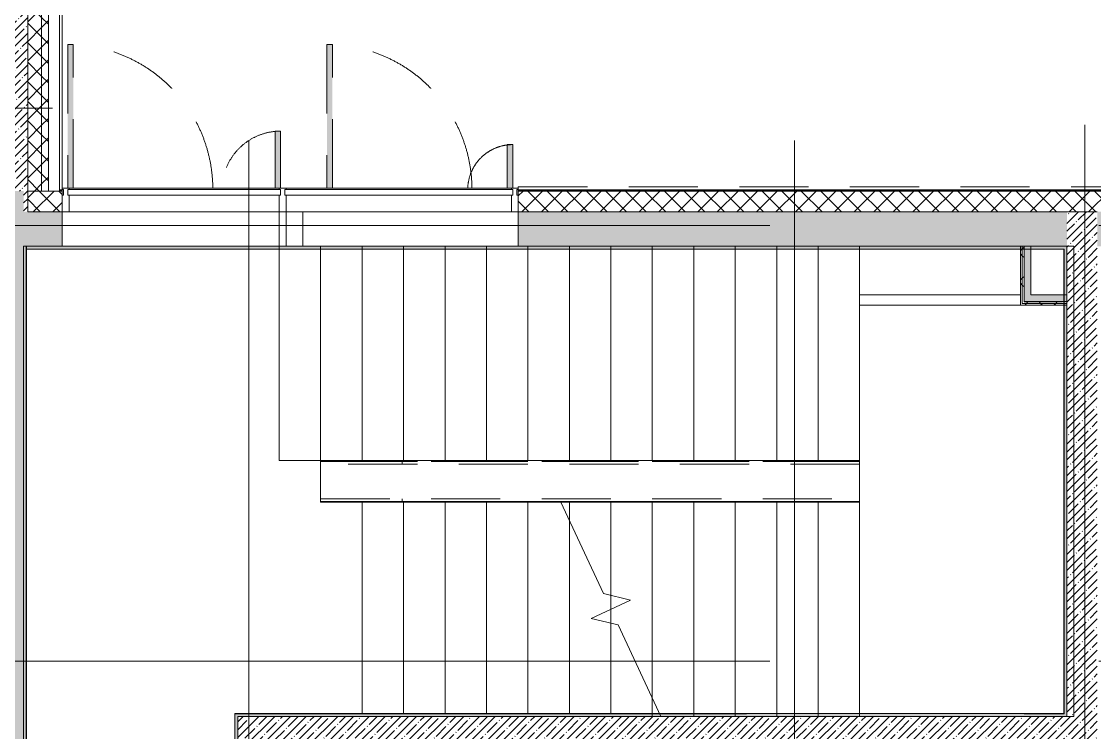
# Model space of a CAD drawing. Header units: millimetres. Extents: x -6228 to 200708, y -8553 to 29014.
# Drawn here: x 143959 to 151724, y 17634 to 22776 of the extents above; entities that cross this region are included whole.
import ezdxf

# ---------------------------------------------------------------- set-up
doc = ezdxf.new("R2010")
doc.units = ezdxf.units.MM
doc.linetypes.add('200_ШТРИХ__ш1_п0_6_', pattern=[800, 500, -300])
doc.linetypes.add('Осевая', pattern=[15875, 3175, -2381.25, 7937.5, -2381.25])
for name, color, linetype, lineweight in [('A-DETL-MBND-1', 7, '200_ШТРИХ__ш1_п0_6_', 9), ('A-GLAZ-2', 7, 'Continuous', 9), ('A-GLAZ-CWMG-3', 7, 'Continuous', 9), ('A-WALL-3', 7, 'Continuous', 9), ('A-WALL-4', 7, 'Continuous', 13), ('I-WALL-6', 7, 'Continuous', 9), ('S-STRS-2', 7, 'Continuous', 9), ('S-STRS-MBND-2', 7, 'Continuous', 9), ('Оси', 7, 'Continuous', 9), ('Оси-2', 7, 'Осевая', 9)]:
    doc.layers.add(name, color=color, linetype=linetype, lineweight=lineweight)
for name, color, linetype, lineweight, true_color in [('A-FLOR-3', 7, 'Continuous', 9, 0xaaaaaa), ('I-WALL-1', 7, 'Continuous', 5, 0xe7e7e7), ('I-WALL-8', 9, 'Continuous', 9, 0x808080)]:
    doc.layers.add(name, color=color, linetype=linetype, lineweight=lineweight, true_color=true_color)
pattern_1 = [(45, (50944.32, 0), (-57.024626, 57.024626), []), (45, (51001.345, 0), (-57.024626, 57.024626), [100.806, -20.161, 3.353, -16.808])]
pattern_2 = [(45, (50944.32, 0), (-70.71068, 70.71068), []), (135, (50944.32, 0), (-70.71068, -70.71068), [])]
pattern_3 = [(0, (50944.32, 0), (121.92, 30.48), [10.058, -81.382, 10.058, -81.382, -487.68]), (0, (50944.32, 0), (121.92, 30.48), [-182.88, 10.058, -172.822, 10.058, -81.382, -213.36]), (0, (50944.32, 0), (121.92, 30.48), [-457.2, 10.058, -50.902, 10.058, -142.342]), (120, (50990.04, 15.24), (-87.356454, 90.345817), [10.058, -81.382, 10.058, -81.382, -487.68]), (120, (50990.04, 15.24), (-87.356454, 90.345817), [-182.88, 10.058, -172.822, 10.058, -81.382, -213.36]), (120, (50990.04, 15.24), (-87.356454, 90.345817), [-457.2, 10.058, -50.902, 10.058, -142.342]), (240, (51005.28, 76.2), (-34.563546, -120.825817), [10.058, -81.382, 10.058, -81.382, -487.68]), (240, (51005.28, 76.2), (-34.563546, -120.825817), [-182.88, 10.058, -172.822, 10.058, -81.382, -213.36]), (240, (51005.28, 76.2), (-34.563546, -120.825817), [-457.2, 10.058, -50.902, 10.058, -142.342])]
pattern_4 = [(45, (50944.32, 0), (-106.06602, 106.06602), []), (135, (50944.32, 0), (-106.06602, -106.06602), [])]

# ---------------------------------------------------------------- blocks, each defined once
blk = doc.blocks.new('DRS_ДПУ_распашная__2Ст_Прямоугольная1 - ВН-4_ Нр_ДО_1500х2200 глухая-26741401-План зашивки приборов отопления в осях 2 этажа 23-33')
at = {"layer": 'A-DETL-MBND-1'}
for points in [[(-730, 10), (-730, 1050), (-770, 1050), (-770, 10), (-760, 10)], [(770, 10), (770, 423.1), (730, 423.1), (730, 10), (760, 10)]]:
    blk.add_hatch(color=256, dxfattribs=at).paths.add_polyline_path(points)
for p, q in [((-770, 1050), (-770, 10)), ((-730, 1050), (-770, 1050)), ((-730, 10), (-730, 1050)), ((770, 423.1), (730, 423.1)), ((730, 423.1), (730, 10)), ((770, 10), (770, 423.1))]:
    blk.add_line(p, q, dxfattribs=at)
for centre, radius, start, end in [((-770, 0), 1050, 0.54724, 90), ((770, 0), 423.1, 90, 178.63699)]:
    blk.add_arc(centre, radius, start, end, dxfattribs=at)
blk = doc.blocks.new('DRS_ДПУ_распашная__2Ст_Прямоугольная1 - ВН-4_ Нр_ДО_1500х2200 глухая-26857260-План зашивки приборов отопления в осях 2 этажа 23-33')
at = {"layer": 'A-DETL-MBND-1'}
for points in [[(-672.5, 10), (-632.5, 10), (-632.5, 1050), (-672.5, 1050)], [(662.5, 10), (672.5, 10), (672.5, 325.6), (632.5, 325.6), (632.5, 10)]]:
    blk.add_hatch(color=256, dxfattribs=at).paths.add_polyline_path(points)
for p, q in [((-672.5, 1050), (-672.5, 10)), ((-632.5, 1050), (-672.5, 1050)), ((-632.5, 10), (-632.5, 1050)), ((672.5, 325.6), (632.5, 325.6)), ((632.5, 325.6), (632.5, 10)), ((672.5, 10), (672.5, 325.6))]:
    blk.add_line(p, q, dxfattribs=at)
for centre, radius, start, end in [((-672.5, 0), 1050, 0.54724, 90), ((672.5, 0), 325.6, 90, 178.22532)]:
    blk.add_arc(centre, radius, start, end, dxfattribs=at)
blk = doc.blocks.new('Прямоугольный импост - Импост структурный с накладкой - 170мм-22874499-План зашивки приборов отопления в осях 2 этажа 23-33')
at = {"layer": 'A-GLAZ-CWMG-3'}
for p, q in [((0, 160), (-50, 160)), ((-50, 160), (-50, 40)), ((0, 40), (0, 160)), ((-50, 40), (-40, 40)), ((-40, 0), (-50, 0)), ((-50, 0), (-50, -10)), ((-40, 40), (-40, 0)), ((-10, 0), (-10, 40)), ((-10, 40), (0, 40)), ((0, 0), (-10, 0)), ((0, -10), (0, 0)), ((-50, -10), (0, -10))]:
    blk.add_line(p, q, dxfattribs=at)
blk = doc.blocks.new('PNS_Панель прямоугольная1 - Нр_Стекло - 40мм-22959730-План зашивки приборов отопления в осях 2 этажа 23-33')
at = {"layer": 'A-GLAZ-2'}
for p, q in [((-770, 0), (770, 0)), ((760, 0), (-760, 0)), ((-760, -40), (760, -40))]:
    blk.add_line(p, q, dxfattribs=at)
blk = doc.blocks.new('PNS_Панель прямоугольная1 - Нр_Стекло - 40мм-23689183-План зашивки приборов отопления в осях 2 этажа 23-33')
at = {"layer": 'A-GLAZ-2'}
for p, q in [((-825, 0), (825, 0)), ((815, 0), (-815, 0)), ((-815, -40), (815, -40))]:
    blk.add_line(p, q, dxfattribs=at)
blk = doc.blocks.new('Прямоугольный импост - Импост структурный с накладкой - 170мм-22874516-План зашивки приборов отопления в осях 2 этажа 23-33')
at = {"layer": 'A-GLAZ-CWMG-3'}
for p, q in [((-50, 40), (-50, 160)), ((-50, 160), (0, 160)), ((0, 160), (0, 40)), ((-40, 40), (-50, 40)), ((-50, -10), (-50, 0)), ((-50, 0), (-40, 0)), ((-40, 0), (-40, 40)), ((-10, 40), (-10, 0)), ((0, 40), (-10, 40)), ((-10, 0), (0, 0)), ((0, 0), (0, -10)), ((0, -10), (-50, -10))]:
    blk.add_line(p, q, dxfattribs=at)
blk = doc.blocks.new('Прямоугольный импост - Импост структурный с накладкой - 170мм-22855553-План зашивки приборов отопления в осях 2 этажа 23-33')
at = {"layer": 'A-GLAZ-CWMG-3'}
for p, q in [((93360, 21570), (94880, 21570)), ((93360, 21400), (94880, 21400))]:
    blk.add_line(p, q, dxfattribs=at)
blk = doc.blocks.new('Прямоугольный импост - Импост структурный с накладкой - 170мм-23689142-План зашивки приборов отопления в осях 2 этажа 23-33')
at = {"layer": 'A-GLAZ-CWMG-3'}
for p, q in [((94930, 21570), (96560, 21570)), ((94930, 21400), (96560, 21400))]:
    blk.add_line(p, q, dxfattribs=at)
blk = doc.blocks.new('Прямоугольный импост - Импост структурный с накладкой - 170мм-22874498-План зашивки приборов отопления в осях 2 этажа 23-33')
at = {"layer": 'A-GLAZ-CWMG-3'}
for p, q in [((-25, 40), (-25, 160)), ((-25, 160), (25, 160)), ((25, 160), (25, 40)), ((-15, 40), (-25, 40)), ((-25, -10), (-25, 0)), ((-25, 0), (-15, 0)), ((-15, 0), (-15, 40)), ((15, 40), (15, 0)), ((25, 40), (15, 40)), ((15, 0), (25, 0)), ((25, 0), (25, -10)), ((25, -10), (-25, -10))]:
    blk.add_line(p, q, dxfattribs=at)
blk = doc.blocks.new('Зашивка приборов отопления31 - Зашивка приборов отопления-33324104-План зашивки приборов отопления в осях 2 этажа 23-33')
at = {"layer": 'A-WALL-3'}
for p, q in [((126595, 120), (125430, 120)), ((126595, 45), (126595, 120)), ((126595, 45), (125430, 45)), ((125430, 45), (126595, 45)), ((126595, -285), (126595, 45))]:
    blk.add_line(p, q, dxfattribs=at)

msp = doc.modelspace()

# ---------------------------------------------------------------- hatches: boundary and pattern name
at = {"layer": 'A-WALL-3'}
h = msp.add_hatch(dxfattribs=at)
h.set_pattern_fill('FP_141', color=256, style=0, pattern_type=2)
h.set_pattern_definition(pattern_2)
h.paths.add_polyline_path([(144004.3, 21550), (144104.3, 21550), (144104.3, 27200), (144004.3, 27200), (144004.3, 21558)])
h = msp.add_hatch(dxfattribs=at)
h.set_pattern_fill('FP_141', color=256, style=0, pattern_type=2)
h.set_pattern_definition(pattern_2)
h.paths.add_polyline_path([(144104.3, 21550), (144154.3, 21550), (144154.3, 27250), (144104.3, 27250), (144104.3, 21558)])
h = msp.add_hatch(dxfattribs=at)
h.set_pattern_fill('FP_141', color=256, style=0, pattern_type=2)
h.set_pattern_definition(pattern_2)
h.paths.add_polyline_path([(176024.3, 21400), (176174.3, 21400), (176174.3, 21550), (171094.5, 21550), (171094.5, 21400), (175874.6, 21400)])
h.paths.add_polyline_path([(170013.1, 21400), (170194.5, 21400), (170194.5, 21550), (168844.8, 21550), (168844.8, 21400), (169361.8, 21400)])
h.paths.add_polyline_path([(167944.8, 21400), (167944.8, 21550), (166544.8, 21550), (166544.8, 21400), (167407.9, 21400)])
h.paths.add_polyline_path([(164151.5, 21400), (164244.8, 21400), (164244.8, 21550), (163094.3, 21550), (163094.3, 21400), (163500.2, 21400)])
h.paths.add_polyline_path([(161994.3, 21400), (162194.3, 21400), (162194.3, 21550), (160894.8, 21550), (160895.1, 21400), (161546.4, 21400)])
h.paths.add_polyline_path([(159994.8, 21400), (159994.8, 21550), (158694.8, 21550), (158694.8, 21400), (159592.5, 21400)])
h.paths.add_polyline_path([(157794.8, 21400), (157794.8, 21550), (156494.5, 21550), (156494.5, 21400), (157638.7, 21400)])
h.paths.add_polyline_path([(154194.5, 21400), (154194.5, 21550), (152994.3, 21550), (152994.3, 21400), (153731, 21400)])
h.paths.add_polyline_path([(152094.3, 21400), (152094.3, 21550), (147554.3, 21550), (147554.3, 21400), (151777.1, 21400)])
h.paths.add_polyline_path([(144254.3, 21400), (144254.3, 21550), (144004.3, 21550), (144004.3, 21400)])
at = {"layer": 'I-WALL-1'}
for points in [[(151264.3, 20750), (151264.3, 21150), (151214.3, 21150), (151214.3, 20750)], [(151524.3, 20750), (151524.3, 20800), (151264.3, 20800), (151264.3, 20750), (151451.5, 20750)]]:
    msp.add_hatch(color=256, dxfattribs=at).paths.add_polyline_path(points)
at = {"layer": 'I-WALL-6'}
h = msp.add_hatch(dxfattribs=at)
h.set_pattern_fill('FP_142', color=256, style=0, pattern_type=2)
h.set_pattern_definition(pattern_1)
h.paths.add_polyline_path([(144004.3, 21400), (144004.3, 27100), (143754.3, 27100), (143754.3, 21550), (143974.3, 21550), (143974.3, 21400)])
h = msp.add_hatch(dxfattribs=at)
h.set_pattern_fill('FP_142', color=256, style=0, pattern_type=2)
h.set_pattern_definition(pattern_1)
h.paths.add_polyline_path([(143944.3, 13620), (143944.3, 13628), (143974.3, 13628), (143974.3, 21550), (143754.3, 21550), (143754.3, 13620)])
h = msp.add_hatch(dxfattribs=at)
h.set_pattern_fill('FP_142', color=256, style=0, pattern_type=2)
h.set_pattern_definition(pattern_1)
h.paths.add_polyline_path([(151201.8, 21150), (151504.3, 21150), (151504.3, 21400), (147554.3, 21400), (147554.3, 21150), (151189.3, 21150)])
h.paths.add_polyline_path([(143974.3, 21150), (144254.3, 21150), (144254.3, 21400), (143974.3, 21400), (143974.3, 21263.4)])
h = msp.add_hatch(dxfattribs=at)
h.set_pattern_fill('FP_142', color=256, style=0, pattern_type=2)
h.set_pattern_definition(pattern_1)
h.paths.add_polyline_path([(171966.9, 21150), (172154.3, 21150), (172154.3, 21400), (171794.3, 21400), (171794.3, 21150)])
h.paths.add_polyline_path([(170194.5, 21150), (170194.5, 21400), (168844.8, 21400), (168844.8, 21150), (170013.1, 21150)])
h.paths.add_polyline_path([(167944.8, 21150), (167944.8, 21400), (167044.8, 21400), (167044.8, 21150), (167407.9, 21150)])
h.paths.add_polyline_path([(164244.8, 21150), (164244.8, 21400), (163094.3, 21400), (163094.3, 21150), (164151.5, 21150)])
h.paths.add_polyline_path([(161994.3, 21150), (162194.3, 21150), (162194.3, 21400), (161994.3, 21400), (161994.3, 21263.4)])
h.paths.add_polyline_path([(160895.1, 21150), (161294.3, 21150), (161294.3, 21400), (160894.8, 21400), (160894.8, 21150)])
h.paths.add_polyline_path([(159994.8, 21150), (159994.8, 21400), (158694.8, 21400), (158694.8, 21150), (159918.2, 21150)])
h.paths.add_polyline_path([(151504.3, 21150), (151524.3, 21150), (151524.3, 21400), (151504.3, 21400), (151504.3, 21263.4)])
h.paths.add_polyline_path([(157794.8, 21150), (157794.8, 21400), (156994.3, 21400), (156994.3, 21150), (157638.7, 21150)])
h.paths.add_polyline_path([(154056.6, 21150), (154194.5, 21150), (154194.5, 21400), (152994.3, 21400), (152994.3, 21150), (153731, 21150)])
h.paths.add_polyline_path([(151777.1, 21150), (152094.3, 21150), (152094.3, 21400), (151744.3, 21400), (151744.3, 21150)])
h = msp.add_hatch(dxfattribs=at)
h.set_pattern_fill('FP_142', color=256, style=0, pattern_type=2)
h.set_pattern_definition(pattern_1)
h.paths.add_polyline_path([(151524.3, 17750), (151744.3, 17750), (151744.3, 21400), (151524.3, 21400), (151524.3, 17770)])
h = msp.add_hatch(dxfattribs=at)
h.set_pattern_fill('FP_161', color=256, style=0, pattern_type=2)
h.set_pattern_definition(pattern_4)
h.paths.add_polyline_path([(151201.8, 20725), (151201.8, 21150), (151189.3, 21150), (151189.3, 20725)])
h = msp.add_hatch(dxfattribs=at)
h.set_pattern_fill('FP_161', color=256, style=0, pattern_type=2)
h.set_pattern_definition(pattern_4)
h.paths.add_polyline_path([(151201.8, 20737.5), (151214.3, 20737.5), (151214.3, 21150), (151201.8, 21150), (151201.8, 20741.7)])
h = msp.add_hatch(dxfattribs=at)
h.set_pattern_fill('FP_161', color=256, style=0, pattern_type=2)
h.set_pattern_definition(pattern_4)
h.paths.add_polyline_path([(151524.3, 20725), (151524.3, 20737.5), (151201.8, 20737.5), (151201.8, 20725), (151264.3, 20725)])
h = msp.add_hatch(dxfattribs=at)
h.set_pattern_fill('FP_161', color=256, style=0, pattern_type=2)
h.set_pattern_definition(pattern_4)
h.paths.add_polyline_path([(151214.3, 20737.5), (151524.3, 20737.5), (151524.3, 20750), (151214.3, 20750), (151214.3, 20741.7)])
h = msp.add_hatch(dxfattribs=at)
h.set_pattern_fill('FP_142', color=256, style=0, pattern_type=2)
h.set_pattern_definition(pattern_1)
h.paths.add_polyline_path([(151664.3, 17530), (151744.3, 17530), (151744.3, 17750), (145524.3, 17750), (145524.3, 17530), (151125.8, 17530)])
at = {"layer": 'I-WALL-8'}
h = msp.add_hatch(dxfattribs=at)
h.set_pattern_fill('FP_160', color=256, style=0, pattern_type=2)
h.set_pattern_definition(pattern_3)
h.paths.add_polyline_path([(143986.3, 13628), (143994.3, 13628), (143994.3, 21150), (143974.3, 21150), (143974.3, 13628)])
h = msp.add_hatch(dxfattribs=at)
h.set_pattern_fill('FP_160', color=256, style=0, pattern_type=2)
h.set_pattern_definition(pattern_3)
h.paths.add_polyline_path([(151503.3, 21130), (151504.3, 21130), (151504.3, 21150), (143994.8, 21150), (143994.8, 21130), (151451.5, 21130)])
h = msp.add_hatch(dxfattribs=at)
h.set_pattern_fill('FP_160', color=256, style=0, pattern_type=2)
h.set_pattern_definition(pattern_3)
h.paths.add_polyline_path([(151524.3, 17770), (151524.3, 21150), (151504.3, 21150), (151504.3, 17770)])
h = msp.add_hatch(dxfattribs=at)
h.set_pattern_fill('FP_160', color=256, style=0, pattern_type=2)
h.set_pattern_definition(pattern_3)
h.paths.add_polyline_path([(145524.3, 13620), (145524.3, 17770), (145504.3, 17770), (145504.3, 13620)])
h = msp.add_hatch(dxfattribs=at)
h.set_pattern_fill('FP_160', color=256, style=0, pattern_type=2)
h.set_pattern_definition(pattern_3)
h.paths.add_polyline_path([(151524.3, 17750), (151524.3, 17770), (145524.3, 17770), (145524.3, 17750), (151504.3, 17750)])

# ---------------------------------------------------------------- linework, layer by layer
at = {"layer": 'A-DETL-MBND-1'}
for p, q in [((147554.3, 21580), (147554.3, 21570)), ((147554.3, 21580), (162086.3, 21580)), ((147554.3, 21560), (147554.3, 21558)), ((145874.3, 21150), (145874.3, 21400)), ((145994.3, 21400), (145994.3, 21150)), ((150023.3, 20750), (150023.3, 21129)), ((150024.3, 20750), (150023.3, 20750)), ((146124.3, 19596), (150024.3, 19596)), ((146124.3, 19596), (149554.3, 19596)), ((146124.3, 19595), (150024.3, 19595)), ((150024.3, 19595), (146124.3, 19595)), ((150024.3, 19575), (146124.3, 19575)), ((146713.8, 19575), (146713.8, 19595)), ((149554.3, 19595), (149554.3, 19596)), ((146124.3, 19325), (150024.3, 19325)), ((150024.3, 19305), (146124.3, 19305)), ((146124.3, 19305), (150024.3, 19305)), ((150024.3, 19304), (146124.3, 19304)), ((149565.3, 19304), (146124.3, 19304)), ((146713.8, 19305), (146713.8, 19325)), ((149565.3, 19304), (149565.3, 19305))]:
    msp.add_line(p, q, dxfattribs=at)
at = {"layer": 'A-FLOR-3'}
for p, q in [((145824.3, 21150), (145824.3, 21400)), ((146124.3, 19300), (146124.3, 21130)), ((146424.3, 19300), (146124.3, 19300)), ((145503.3, 13640), (145503.3, 17750))]:
    msp.add_line(p, q, dxfattribs=at)
at = {"layer": 'A-WALL-3'}
for p, q in [((144254.3, 21400), (144254.3, 27350)), ((157794.8, 21558), (147554.3, 21558)), ((147554.3, 21558), (147554.3, 21400)), ((151524.3, 21400), (151744.3, 21400))]:
    msp.add_line(p, q, dxfattribs=at)
at = {"layer": 'A-WALL-4'}
for p, q in [((144234.3, 21550), (144234.3, 27330)), ((144104.3, 21550), (144104.3, 27200)), ((144154.3, 21550), (144154.3, 27250)), ((144004.3, 27100), (144004.3, 21400)), ((144254.3, 21550), (144004.3, 21550)), ((144234.3, 21558), (144254.3, 21558)), ((144254.3, 21553), (144234.3, 21553)), ((152094.3, 21553), (147554.3, 21553)), ((152094.3, 21550), (147554.3, 21550)), ((144004.3, 21400), (144254.3, 21400)), ((151524.3, 21400), (147554.3, 21400)), ((143974.3, 21150), (143994.3, 21150)), ((143974.3, 21150), (143974.3, 13628)), ((151264.3, 21150), (151189.3, 21150)), ((151201.8, 20737.5), (151201.8, 21150)), ((151214.3, 20750), (151214.3, 21150)), ((151504.3, 21130), (151503.3, 21130)), ((151503.3, 21129), (151503.3, 21130)), ((151504.3, 21150), (151524.3, 21150)), ((151504.3, 17962), (151504.3, 21130)), ((151524.3, 20750), (151524.3, 21150)), ((151524.3, 20737.5), (151201.8, 20737.5)), ((151524.3, 20750), (151214.3, 20750)), ((151524.3, 20750), (151524.3, 17750)), ((151504.3, 17783), (151504.3, 17770)), ((145504.3, 17770), (145503.3, 17770)), ((145504.3, 17770), (145504.3, 13640)), ((145524.3, 17750), (151524.3, 17750)), ((151216.1, 17770), (151504.3, 17770)), ((151503.3, 17771), (151504.3, 17771))]:
    msp.add_line(p, q, dxfattribs=at)
at = {"layer": 'I-WALL-6'}
for p, q in [((144254.3, 21150), (144254.3, 21400)), ((147554.3, 21400), (147554.3, 21150)), ((151504.3, 21150), (143994.3, 21150)), ((143994.3, 13628), (143994.3, 21150)), ((151503.3, 21129), (143994.3, 21129)), ((143994.8, 21150), (143994.8, 21130)), ((143994.8, 21130), (151503.3, 21130)), ((143995.3, 21129), (143995.3, 13640)), ((144000.8, 21130), (144000.8, 21129)), ((145799.8, 21129), (145799.8, 21130)), ((145805.8, 21129), (145805.8, 21130)), ((149744.8, 21129), (149744.8, 21130)), ((150009.3, 21129), (150009.3, 21130)), ((150017.8, 21129), (150017.8, 21130)), ((151189.3, 21150), (151189.3, 20725)), ((151264.3, 20800), (151264.3, 21150)), ((151503.3, 17770), (151503.3, 21129)), ((151214.3, 20750), (151214.3, 20749)), ((151214.3, 20749), (151493.3, 20749)), ((151524.3, 20800), (151264.3, 20800)), ((151493.3, 20749), (151493.3, 20750)), ((151189.3, 20725), (151524.3, 20725)), ((151504.3, 17783), (151504.3, 17962)), ((151503.3, 17771), (145503.3, 17771)), ((145503.3, 17771), (145503.3, 17750)), ((145503.8, 17770), (145503.8, 17771)), ((145504.3, 17770), (149204.7, 17770)), ((145524.3, 17750), (145524.3, 13620)), ((146062.9, 17771), (146062.9, 17770)), ((146662.9, 17770), (146662.9, 17771)), ((149204.7, 17771), (149204.7, 17770)), ((150317.5, 17770), (150317.5, 17771))]:
    msp.add_line(p, q, dxfattribs=at)
at = {"layer": 'S-STRS-2'}
for p, q in [((145824.3, 19600), (145824.3, 21130)), ((146424.3, 19600), (146424.3, 21130)), ((146424.3, 19600), (146424.3, 21130)), ((146724.3, 19600), (146724.3, 21130)), ((146724.3, 19600), (146724.3, 21130)), ((147024.3, 19600), (147024.3, 21130)), ((147024.3, 19600), (147024.3, 21130)), ((147324.3, 19600), (147324.3, 21130)), ((147324.3, 19600), (147324.3, 21130)), ((147624.3, 19600), (147624.3, 21130)), ((147624.3, 19600), (147624.3, 21130)), ((147924.3, 19600), (147924.3, 21130)), ((147924.3, 19600), (147924.3, 21130)), ((148224.3, 19600), (148224.3, 21130)), ((148224.3, 19600), (148224.3, 21130)), ((148524.3, 19600), (148524.3, 21130)), ((148524.3, 19600), (148524.3, 21130)), ((148824.3, 19600), (148824.3, 21130)), ((148824.3, 19600), (148824.3, 21130)), ((149124.3, 19600), (149124.3, 21130)), ((149124.3, 19600), (149124.3, 21130)), ((149424.3, 19600), (149424.3, 21130)), ((149424.3, 19600), (149424.3, 21130)), ((149724.3, 19600), (149724.3, 21130)), ((149724.3, 19600), (149724.3, 21130)), ((150024.3, 19600), (150024.3, 20725)), ((150024.3, 19600), (150024.3, 20725)), ((146424.3, 19600), (146124.3, 19600)), ((146724.3, 19600), (146424.3, 19600)), ((147024.3, 19600), (146724.3, 19600)), ((147324.3, 19600), (147024.3, 19600)), ((147624.3, 19600), (147324.3, 19600)), ((147924.3, 19600), (147624.3, 19600)), ((148224.3, 19600), (147924.3, 19600)), ((148524.3, 19600), (148224.3, 19600)), ((148824.3, 19600), (148524.3, 19600)), ((149124.3, 19600), (148824.3, 19600)), ((149424.3, 19600), (149124.3, 19600)), ((149724.3, 19600), (149424.3, 19600)), ((150024.3, 19600), (149724.3, 19600)), ((150024.3, 19600), (150024.3, 19300)), ((146424.3, 19300), (146424.3, 17770)), ((146424.3, 19300), (146724.3, 19300)), ((146424.3, 19300), (146424.3, 17770)), ((146724.3, 19300), (147024.3, 19300)), ((146724.3, 19300), (146724.3, 17770)), ((146724.3, 19300), (146724.3, 17770)), ((147024.3, 19300), (147324.3, 19300)), ((147024.3, 19300), (147024.3, 17770)), ((147024.3, 19300), (147024.3, 17770)), ((147324.3, 19300), (147624.3, 19300)), ((147324.3, 19300), (147324.3, 17770)), ((147324.3, 19300), (147324.3, 17770)), ((147624.3, 19300), (147862.9, 19300)), ((147624.3, 19300), (147624.3, 17770)), ((147624.3, 19300), (147624.3, 17770)), ((147862.9, 19300), (147924.3, 19300)), ((147924.3, 19300), (148224.3, 19300)), ((147924.3, 19300), (147924.3, 19168.4)), ((147924.3, 19300), (147924.3, 19168.4)), ((148224.3, 19300), (148524.3, 19300)), ((148224.3, 19300), (148224.3, 18625.4)), ((148224.3, 19300), (148224.3, 18625.4)), ((148524.3, 19300), (148824.3, 19300)), ((148524.3, 19300), (148524.3, 17881.6)), ((148524.3, 19300), (148524.3, 17881.6)), ((148824.3, 19300), (149124.3, 19300)), ((148824.3, 19300), (148824.3, 17770)), ((148824.3, 19300), (148824.3, 17770)), ((149124.3, 19300), (149424.3, 19300)), ((149124.3, 19300), (149124.3, 17770)), ((149124.3, 19300), (149124.3, 17770)), ((149424.3, 19300), (149724.3, 19300)), ((149424.3, 19300), (149424.3, 17770)), ((149424.3, 19300), (149424.3, 17770)), ((149724.3, 19300), (150024.3, 19300)), ((149724.3, 19300), (149724.3, 17770)), ((149724.3, 19300), (149724.3, 17770)), ((150024.3, 19300), (150024.3, 17770)), ((150024.3, 19300), (150024.3, 17770)), ((147924.3, 19168.4), (147924.3, 17770)), ((147924.3, 19168.4), (147924.3, 17770)), ((148224.3, 18625.4), (148224.3, 18525)), ((148224.3, 18625.4), (148224.3, 18525)), ((148224.3, 18525), (148224.3, 18424.6)), ((148224.3, 18525), (148224.3, 18424.6)), ((148224.3, 18424.6), (148224.3, 17770)), ((148224.3, 18424.6), (148224.3, 17770)), ((148524.3, 17881.6), (148524.3, 17750)), ((148524.3, 17881.6), (148524.3, 17750)), ((148524.3, 17750), (148585.7, 17750))]:
    msp.add_line(p, q, dxfattribs=at)
at = {"layer": 'S-STRS-MBND-2'}
for p, q in [((145824.3, 19600), (145824.3, 21150)), ((150024.3, 21150), (145824.3, 21150)), ((146124.3, 19600), (146124.3, 21150)), ((146124.3, 19600), (146124.3, 21150)), ((146424.3, 19600), (146424.3, 21150)), ((146424.3, 19600), (146424.3, 21150)), ((146724.3, 19600), (146724.3, 21150)), ((146724.3, 19600), (146724.3, 21150)), ((147024.3, 19600), (147024.3, 21150)), ((147024.3, 19600), (147024.3, 21150)), ((147324.3, 19600), (147324.3, 21150)), ((147324.3, 19600), (147324.3, 21150)), ((147624.3, 19600), (147624.3, 21150)), ((147624.3, 19600), (147624.3, 21150)), ((147924.3, 19600), (147924.3, 21150)), ((147924.3, 19600), (147924.3, 21150)), ((148224.3, 19600), (148224.3, 21150)), ((148224.3, 19600), (148224.3, 21150)), ((148524.3, 19600), (148524.3, 21150)), ((148524.3, 19600), (148524.3, 21150)), ((148824.3, 19600), (148824.3, 21150)), ((148824.3, 19600), (148824.3, 21150)), ((149124.3, 19600), (149124.3, 21150)), ((149124.3, 19600), (149124.3, 21150)), ((149424.3, 19600), (149424.3, 21150)), ((149424.3, 19600), (149424.3, 21150)), ((149724.3, 19600), (149724.3, 21150)), ((149724.3, 19600), (149724.3, 21150)), ((151574.3, 21150), (150024.3, 21150)), ((150024.3, 19600), (150024.3, 21150)), ((150024.3, 19600), (150024.3, 21150)), ((151574.3, 17750), (151574.3, 21150)), ((150024.3, 19600), (145824.3, 19600)), ((150024.3, 19600), (150024.3, 19300)), ((147862.9, 19300), (150024.3, 19300)), ((148171.5, 18638.3), (147862.9, 19300)), ((147924.3, 19300), (147924.3, 19168.4)), ((147924.3, 19300), (147924.3, 19168.4)), ((148224.3, 19300), (148224.3, 18625.4)), ((148224.3, 19300), (148224.3, 18625.4)), ((148524.3, 19300), (148524.3, 17881.6)), ((148524.3, 19300), (148524.3, 17881.6)), ((148824.3, 19300), (148824.3, 17750)), ((148824.3, 19300), (148824.3, 17750)), ((149124.3, 19300), (149124.3, 17750)), ((149124.3, 19300), (149124.3, 17750)), ((149424.3, 19300), (149424.3, 17750)), ((149424.3, 19300), (149424.3, 17750)), ((149724.3, 19300), (149724.3, 17750)), ((149724.3, 19300), (149724.3, 17750)), ((150024.3, 19300), (150024.3, 17750)), ((150024.3, 19300), (150024.3, 17750)), ((148365.9, 18591), (148171.5, 18638.3)), ((148082.7, 18459), (148365.9, 18591)), ((148224.3, 18525), (148224.3, 18424.6)), ((148224.3, 18525), (148224.3, 18424.6)), ((148277.1, 18411.7), (148082.7, 18459)), ((148585.7, 17750), (148277.1, 18411.7)), ((148585.7, 17750), (150024.3, 17750)), ((150024.3, 17750), (151574.3, 17750))]:
    msp.add_line(p, q, dxfattribs=at)
at = {"layer": 'Оси'}
for p, q in [((141684.3, 22150), (144184.3, 22150)), ((151654.3, 19528.3), (151654.3, 22028.3)), ((145604.3, 19415.1), (145604.3, 21915.1)), ((149554.3, 19415.1), (149554.3, 21915.1))]:
    msp.add_line(p, q, dxfattribs=at)
at = {"layer": 'Оси-2'}
for p, q in [((135881, 21300), (173524.3, 21300)), ((151654.3, 593.7), (151654.3, 19528.3)), ((145604.3, 593.7), (145604.3, 19415.1)), ((149554.3, 593.7), (149554.3, 19415.1)), ((135881, 18150), (173704.3, 18150))]:
    msp.add_line(p, q, dxfattribs=at)

# ---------------------------------------------------------------- block references
at = {"layer": 'A-DETL-MBND-1'}
for name, p in [('DRS_ДПУ_распашная__2Ст_Прямоугольная1 - ВН-4_ Нр_ДО_1500х2200 глухая-26741401-План зашивки приборов отопления в осях 2 этажа 23-33', (145064.3, 21560)), ('DRS_ДПУ_распашная__2Ст_Прямоугольная1 - ВН-4_ Нр_ДО_1500х2200 глухая-26857260-План зашивки приборов отопления в осях 2 этажа 23-33', (146841.8, 21560))]:
    msp.add_blockref(name, p, dxfattribs=at)
at = {"layer": 'A-GLAZ-2'}
for name, p in [('PNS_Панель прямоугольная1 - Нр_Стекло - 40мм-22959730-План зашивки приборов отопления в осях 2 этажа 23-33', (145064.3, 21560)), ('PNS_Панель прямоугольная1 - Нр_Стекло - 40мм-23689183-План зашивки приборов отопления в осях 2 этажа 23-33', (146689.3, 21560))]:
    msp.add_blockref(name, p, dxfattribs=at)
at = {"layer": 'A-GLAZ-CWMG-3', "rotation": 180}
msp.add_blockref('Прямоугольный импост - Импост структурный с накладкой - 170мм-22874499-План зашивки приборов отопления в осях 2 этажа 23-33', (144254.3, 21560), dxfattribs=at)
at = {"layer": 'A-GLAZ-CWMG-3'}
for name in ['Прямоугольный импост - Импост структурный с накладкой - 170мм-22855553-План зашивки приборов отопления в осях 2 этажа 23-33', 'Прямоугольный импост - Импост структурный с накладкой - 170мм-23689142-План зашивки приборов отопления в осях 2 этажа 23-33']:
    msp.add_blockref(name, (50944.3, 0), dxfattribs=at)
at = {"layer": 'A-GLAZ-CWMG-3', "extrusion": (0, 0, -1), "rotation": 180}
for name, p in [('Прямоугольный импост - Импост структурный с накладкой - 170мм-22874498-План зашивки приборов отопления в осях 2 этажа 23-33', (-145849.3, 21560)), ('Прямоугольный импост - Импост структурный с накладкой - 170мм-22874516-План зашивки приборов отопления в осях 2 этажа 23-33', (-147554.3, 21560))]:
    msp.add_blockref(name, p, dxfattribs=at)
at = {"layer": 'A-WALL-3', "rotation": 180}
msp.add_blockref('Зашивка приборов отопления31 - Зашивка приборов отопления-33324104-План зашивки приборов отопления в осях 2 этажа 23-33', (276619.4, 20845), dxfattribs=at)

doc.saveas('drawing.dxf')
